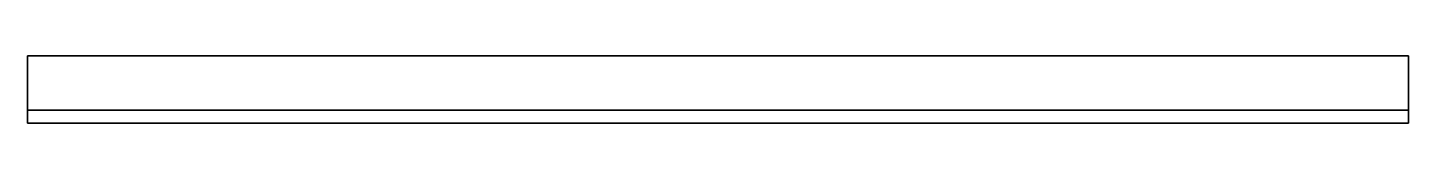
# Model space of a CAD drawing. Extents: x -58 to 312, y -36 to -18.
import ezdxf

# ---------------------------------------------------------------- set-up
doc = ezdxf.new("R2010")
doc.units = 0
doc.header["$MEASUREMENT"] = 0
doc.layers.add('Corpo', color=8, linetype='Continuous')

msp = doc.modelspace()

# ---------------------------------------------------------------- linework, layer by layer
at = {"layer": 'Corpo', "color": 0, "extrusion": (-1e-16, -1, 4e-16)}
for p, q in [((-57.93, -17.89, -0.92), (-57.93, -17.89, 7.58)), ((-57.93, -17.89, 7.58), (-57.93, -35.99, 7.58)), ((-57.93, -32.49, 0.28), (-57.93, -17.89, -0.92)), ((312.07, -17.89, -0.92), (312.07, -17.89, 7.58)), ((312.07, -17.89, 7.58), (312.07, -35.99, 7.58)), ((312.07, -32.49, 0.28), (312.07, -17.89, -0.92)), ((-57.93, -35.99, -6.52), (-57.93, -32.49, -6.52)), ((-57.93, -32.49, -6.52), (-57.93, -32.49, 0.28)), ((312.07, -35.99, -6.52), (312.07, -32.49, -6.52)), ((312.07, -32.49, -6.52), (312.07, -32.49, 0.28)), ((-57.93, -35.99, 7.58), (-57.93, -35.99, -6.52)), ((312.07, -35.99, 7.58), (312.07, -35.99, -6.52))]:
    msp.add_line(p, q, dxfattribs=at)
at = {"layer": 'Corpo', "color": 0}
for points in [[(-57.93, -17.89, 7.58), (-57.93, -17.89, -0.92), (-57.93, -32.49, 0.28), (-57.93, -32.49, 7.58)], [(312.07, -17.89, -0.92), (-57.93, -17.89, -0.92), (-57.93, -32.49, 0.28), (312.07, -32.49, 0.28)], [(-57.93, -35.99, 7.58), (-57.93, -17.89, 7.58), (312.07, -17.89, 7.58), (312.07, -35.99, 7.58)], [(-57.93, -17.89, 7.58), (-57.93, -17.89, -0.92), (312.07, -17.89, -0.92), (312.07, -17.89, 7.58)], [(312.07, -17.89, 7.58), (312.07, -17.89, -0.92), (312.07, -32.49, 0.28), (312.07, -32.49, 7.58)], [(-57.93, -35.99, 7.58), (-57.93, -35.99, -6.52), (-57.93, -32.49, -6.52), (-57.93, -32.49, 7.58)], [(-57.93, -32.49, 0.28), (-57.93, -32.49, -6.52), (312.07, -32.49, -6.52), (312.07, -32.49, 0.28)], [(312.07, -35.99, -6.52), (312.07, -32.49, -6.52), (-57.93, -32.49, -6.52), (-57.93, -35.99, -6.52)], [(312.07, -35.99, 7.58), (312.07, -35.99, -6.52), (312.07, -32.49, -6.52), (312.07, -32.49, 7.58)], [(-57.93, -35.99, -6.52), (-57.93, -35.99, 7.58), (312.07, -35.99, 7.58), (312.07, -35.99, -6.52)]]:
    msp.add_3dface(points, dxfattribs=at)

doc.saveas('drawing.dxf')
